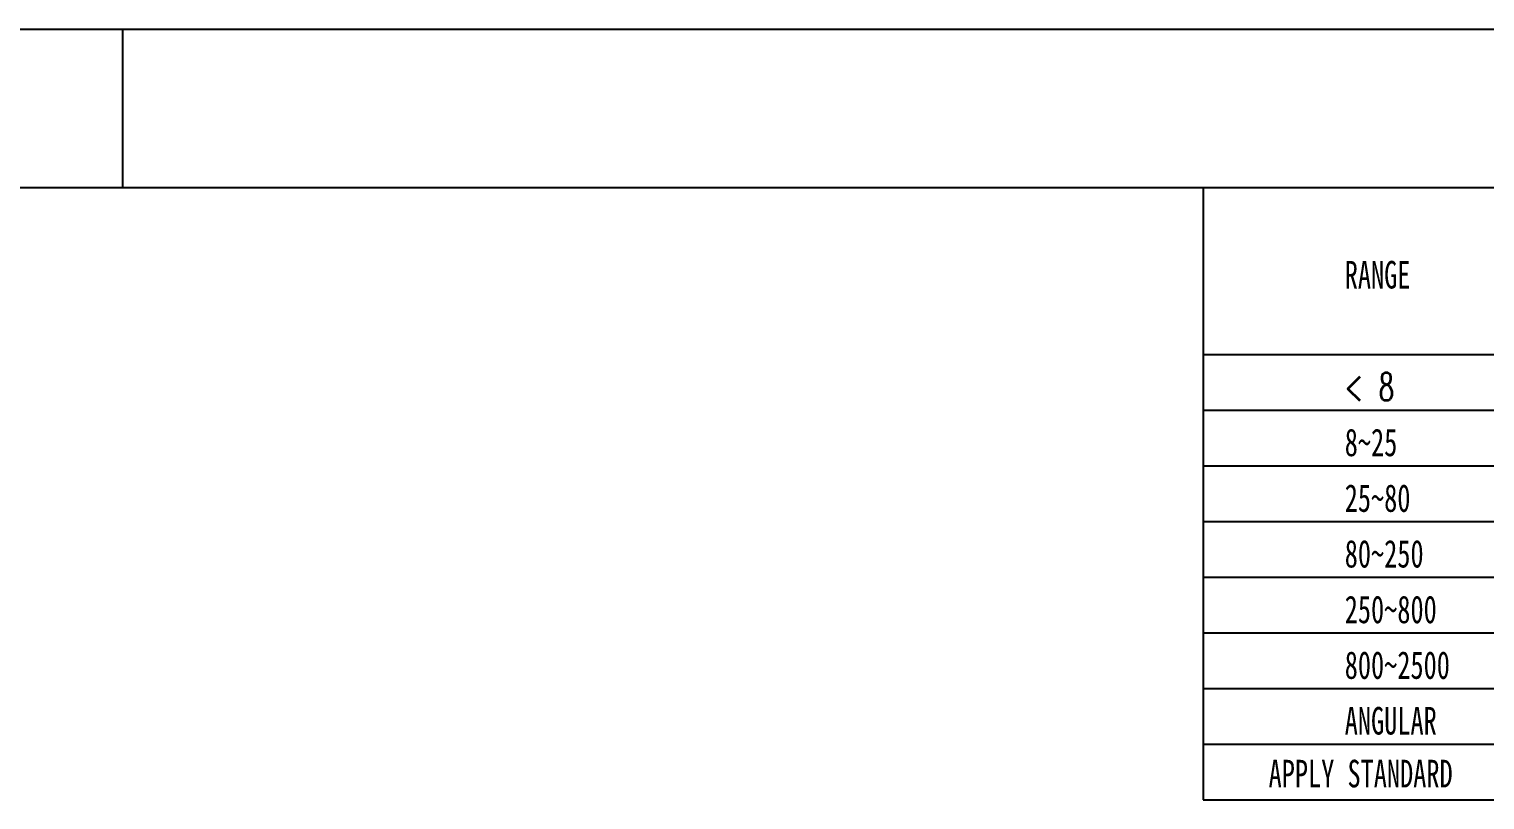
# Model space of a CAD drawing. Header units: millimetres. Extents: x 410 to 793, y 6 to 277.
# Drawn here: x 593.8 to 712.3, y 214.2 to 276.9 of the extents above; entities that cross this region are included whole.
import ezdxf

# ---------------------------------------------------------------- set-up
doc = ezdxf.new("R2010")
doc.units = ezdxf.units.MM
doc.styles.add('SLDTEXTSTYLE4', font='TXT', dxfattribs={"width": 0.7})
doc.styles.add('SLDTEXTSTYLE5', font='TXT', dxfattribs={"width": 0.642857, "bigfont": 'bigfont'})

msp = doc.modelspace()

# ---------------------------------------------------------------- linework, layer by layer
at = {"color": 7, "linetype": 'Continuous'}
for p, q in [((410.1146, 276.908), (792.7989, 276.908)), ((601.4568, 264.023), (601.4568, 276.908)), ((422.9996, 264.023), (779.9139, 264.023))]:
    msp.add_line(p, q, dxfattribs=at)
for p, q in [((689.3413, 264.023), (689.3413, 214.2081)), ((689.3413, 250.4371), (779.9139, 250.4371)), ((689.3413, 245.9085), (779.9139, 245.9085)), ((689.3413, 241.3799), (779.9139, 241.3799)), ((689.3413, 236.8512), (779.9139, 236.8512)), ((689.3413, 232.3226), (779.9139, 232.3226)), ((689.3413, 227.794), (779.9139, 227.794)), ((689.3413, 223.2653), (779.9139, 223.2653)), ((689.3413, 218.7367), (779.9139, 218.7367)), ((689.3413, 214.2081), (779.9139, 214.2081))]:
    msp.add_line(p, q)

# ---------------------------------------------------------------- texts
at = {"attachment_point": 1}
for s, insert, char_height, width, style in [('RANGE', (700.8602, 258.0531), 2.24599, 22.059425, 'SLDTEXTSTYLE4'), ('< 8', (700.8602, 248.9397), 2.24599, 10.779397, 'SLDTEXTSTYLE5'), ('8~25', (700.8602, 244.411), 2.24599, 17.394731, 'SLDTEXTSTYLE4'), ('25~80', (700.8602, 239.8824), 2.24599, 21.328355, 'SLDTEXTSTYLE4'), ('80~250', (700.8602, 235.3538), 2.24599, 25.26198, 'SLDTEXTSTYLE4'), ('250~800', (700.8602, 230.8251), 2.24599, 29.195604, 'SLDTEXTSTYLE4'), ('800~2500', (700.8602, 226.2965), 2.24599, 33.129228, 'SLDTEXTSTYLE4'), ('ANGULAR', (700.8602, 221.7679), 2.24599, 31.544458, 'SLDTEXTSTYLE4'), ('APPLY STANDARD', (694.6665, 217.4696), 2.245988, 64.560488, 'SLDTEXTSTYLE4')]:
    msp.add_mtext(s, dxfattribs=dict(at, insert=insert, char_height=char_height, width=width, style=style))

doc.saveas('drawing.dxf')
